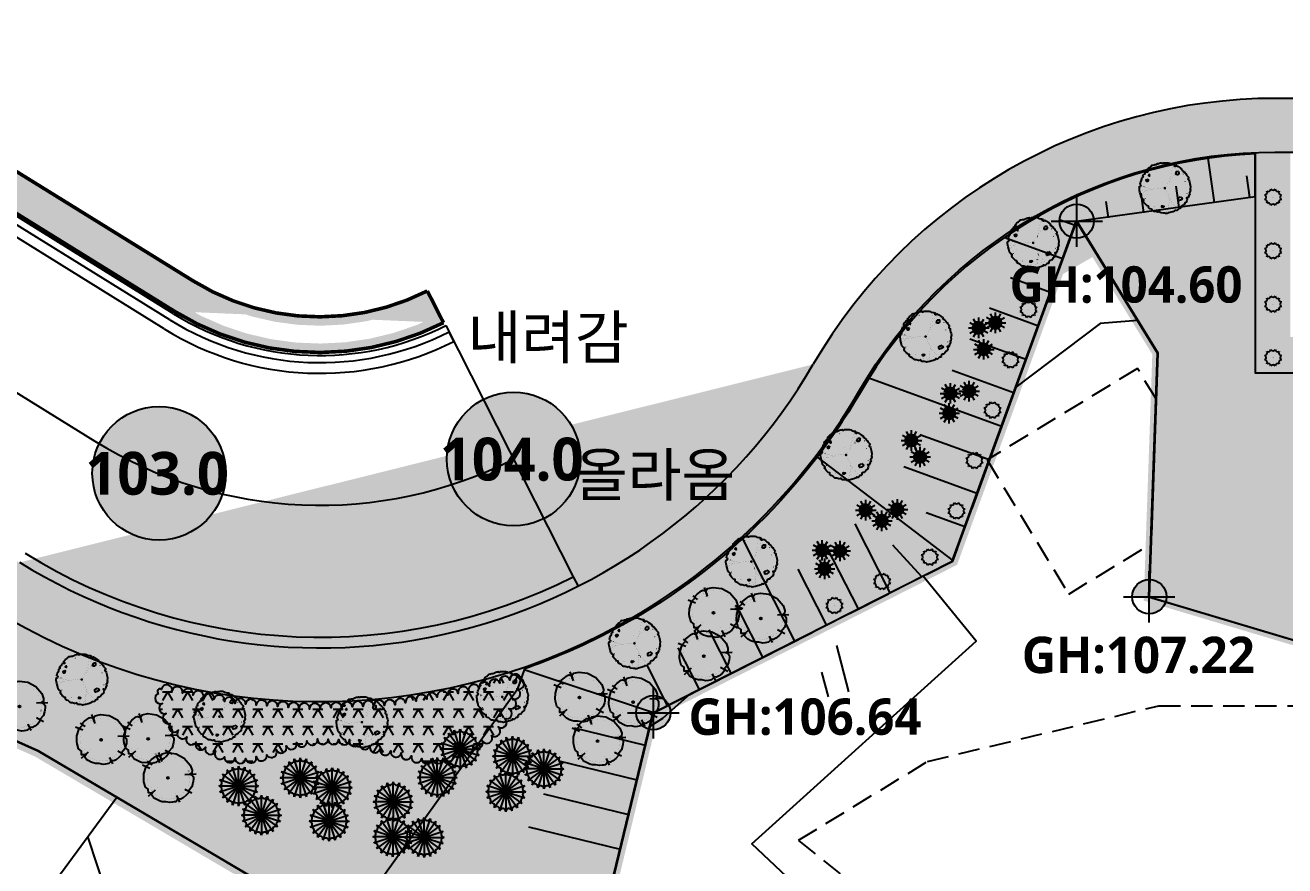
# Model space of a CAD drawing. Header units: millimetres. Extents: x 0 to 190005487, y 0 to 455456909.
# Drawn here: x 125204 to 160531, y 30465 to 54040 of the extents above; entities that cross this region are included whole.
import ezdxf
from ezdxf.enums import TextEntityAlignment as Align
from ezdxf.xclip import XClip

# ---------------------------------------------------------------- set-up
doc = ezdxf.new("R2010")
doc.units = ezdxf.units.MM
doc.header["$LTSCALE"] = 800
doc.header["$MEASUREMENT"] = 0
doc.header["$XCLIPFRAME"] = 0
for name, pattern in [('CENTER', [2, 1.25, -0.25, 0.25, -0.25]), ('CONT', [2, 1, 1]), ('DOT2', [0.125, 0, -0.125]), ('HIDDEN', [0.375, 0.25, -0.125]), ('PHANTOM2', [31.75, 15.875, -3.175, 3.175, -3.175, 3.175, -3.175]), ('XREF_BASE$0$PHANTOM', [63.5, 31.75, -6.35, 6.35, -6.35, 6.35, -6.35]), ('XREF_BASE$0$PHANTOMX2', [5, 2.5, -0.5, 0.5, -0.5, 0.5, -0.5])]:
    doc.linetypes.add(name, pattern=pattern)
doc.layers.get('0').update_dxf_attribs({"linetype": 'CONTINUOUS'})
doc.layers.get('Defpoints').update_dxf_attribs({"color": 153, "linetype": 'CONTINUOUS'})
for name, color, linetype in [('0-녹지', 71, 'CONTINUOUS'), ('1-HY', 8, 'CONTINUOUS'), ('1-SIM', 8, 'CONTINUOUS'), ('1-묘지', 4, 'CONTINUOUS'), ('1-비닐하우스', 7, 'HIDDEN'), ('_관목_Out', 7, 'CONTINUOUS'), ('_관목_Plant', 76, 'CONTINUOUS'), ('_교목_Plant', 90, 'CONTINUOUS'), ('A-ANNO-TEXT2', 3, 'CONTINUOUS'), ('A-조적해치', 8, 'CONTINUOUS'), ('CE-SLOP-FILL', 1, 'CONTINUOUS'), ('CE_GH', 240, 'CONTINUOUS'), ('LSMD_CONT_LDREG_41500', 1, 'CONTINUOUS'), ('rndur', 1, 'CONTINUOUS'), ('tc-2', 252, 'CONTINUOUS'), ('TEXT', 6, 'CONTINUOUS'), ('WID', 4, 'CONTINUOUS'), ('XREF_BASE$0$CE-SLOP-FILL', 1, 'CONTINUOUS'), ('XREF_BASE$0$CE_PROPERTY LINE', 2, 'XREF_BASE$0$PHANTOM'), ('XREF_BASE$0$LSMD_CONT_LDREG_41500', 1, 'CONTINUOUS'), ('XREF_BASE$0$성토옹벽', 6, 'CONTINUOUS'), ('도로레벨', 5, 'CONTINUOUS'), ('사업부지', 7, 'CONTINUOUS'), ('성토옹벽', 6, 'CONTINUOUS')]:
    doc.layers.add(name, color=color, linetype=linetype)
doc.layers.add('CE_GH_TEXT', color=2, linetype='CONTINUOUS', lineweight=20)
doc.styles.add('SH_대대리576', font='NanumGothicBold.ttf')

# ---------------------------------------------------------------- blocks, each defined once
blk = doc.blocks.new('A$C0C523BD5')
at = {"layer": '1-SIM', "color": 8}
for p, q in [((0.394, 0.892), (0.394, 0)), ((0, 0.48), (0, 0))]:
    blk.add_line(p, q, dxfattribs=at)
blk = doc.blocks.new('G$C940A8A8A')
at = {"layer": 'LSMD_CONT_LDREG_41500', "color": 1, "linetype": 'Continuous', "const_width": 300, "flags": 128}
blk.add_lwpolyline([(151, 81205), (648, 68692), (3516, 61385), (16989, 47222), (18797, 43957), (22785, 36755), (32990, 26043), (41091, 19552), (48115, 12489), (49785, 2647), (52706, 1476), (55923, 220), (55847, 12122), (58048, 16229), (67249, 18227), (73017, 26572), (74283, 22422), (72327, 15866), (79255, 11660)], dxfattribs=at)
blk = doc.blocks.new('현황측량 지적')
at = {"layer": '1-HY', "color": 8}
blk.add_lwpolyline([(27455, -113085), (26411, -113170), (24046, -114954)], dxfattribs=at)
at = {"layer": '1-HY'}
for points in [[(14867, -139998), (16677, -142433), (20940, -143298), (26927, -143527), (31201, -141496), (16636, -127759), (22932, -122082), (21439, -120251)], [(14907, -123561), (14133, -124248), (13777, -124469)]]:
    blk.add_lwpolyline(points, dxfattribs=at)
at = {"layer": '1-묘지', "color": 8, "linetype": 'HIDDEN', "ltscale": 3}
blk.add_lwpolyline([(38201, -133599), (38479, -136687), (33180, -139859), (17948, -127663), (21568, -125452), (28058, -123889), (34677, -123893), (37126, -129027)], close=True, dxfattribs=at)
at = {"layer": '1-비닐하우스', "color": 8, "ltscale": 3}
blk.add_lwpolyline([(27975, -115287), (27457, -114434), (23240, -116997), (25525, -120757), (27834, -119354)], dxfattribs=at)
at = {"layer": 'rndur', "linetype": 'PHANTOM2', "ltscale": 2, "const_width": 360, "flags": 128}
blk.add_lwpolyline([(206883, -157310), (202971, -156085), (192523, -138055), (192037, -134393), (187653, -139214), (180694, -143462), (173737, -143509), (161354, -148904), (157725, -144242), (154816, -136784), (158050, -127241), (126239, -144923), (122996, -147375), (114777, -142533), (78067, -156212), (59378, -150969), (50990, -145420), (42961, -141949), (35259, -140747), (23792, -141142), (15855, -140119), (12425, -139716), (9303, -139321), (5202, -130219), (-3377, -125158), (-12855, -120922), (-25433, -113134), (-31110, -107172), (-33684, -104469), (-50296, -94166), (-54916, -87820), (-58556, -75838), (-58594, -63575), (-54697, -51462), (-52838, -43399), (-53310, -35411), (-56465, -30247), (-58199, -23603), (-65933, 6044), (-65550, 7455), (-83110, 7388), (-99556, 7405), (-100789, 7832), (-83513, -58384), (-91570, -60086), (-90952, -159807)], dxfattribs=at)
at = {"layer": 'rndur', "linetype": 'PHANTOM2', "ltscale": 2, "flags": 128}
blk.add_lwpolyline([(206883, -157310), (202971, -156085), (192523, -138055), (192037, -134393), (187653, -139214), (180694, -143462), (173737, -143509), (161354, -148904), (157725, -144242), (154816, -136784), (158050, -127241), (126239, -144923), (122996, -147375), (114777, -142533), (78067, -156212), (59378, -150969), (50990, -145420), (42961, -141949), (35259, -140747), (23792, -141142), (15855, -140119), (12425, -139716), (9303, -139321), (5202, -130219), (-3377, -125158), (-12855, -120922), (-25433, -113134), (-31110, -107172), (-33684, -104469), (-50296, -94166), (-54916, -87820), (-58556, -75838), (-58594, -63575), (-54697, -51462), (-52838, -43399), (-53310, -35411), (-56465, -30247), (-58199, -23603), (-65933, 6044), (-65550, 7455), (-83110, 7388), (-99556, 7405), (-100789, 7832), (-83513, -58384), (-91570, -60086), (-90952, -159807)], dxfattribs=at)
at = {"rotation": 14.62512504690287}
blk.add_blockref('G$C940A8A8A', (-38193, -154447), dxfattribs=at)
at = {"layer": '1-SIM', "xscale": 1500, "yscale": 1500, "zscale": 1500, "rotation": 14.62512501046145}
blk.add_blockref('A$C0C523BD5', (18775, -123645), dxfattribs=at)
blk = doc.blocks.new('A$C22D04AE8')
at = {"layer": 'CE_GH'}
h = blk.add_hatch(color=256, dxfattribs=at)
h.paths.add_polyline_path([(0, 0), (0, 800, 0.414214), (-800, 0)])
h.paths.add_polyline_path([(800, 0), (0, 0), (0, -800, 0.414214)])
for points in [[(0, -1200), (0, 1200)], [(-1200, 0), (1200, 0)]]:
    blk.add_lwpolyline(points, dxfattribs=at)
blk.add_circle((0, 0), 800, dxfattribs=at)
blk = doc.blocks.new('대지현황레벨1')
at = {"layer": 'Defpoints', "color": 6}
blk.add_lwpolyline([(-58555, -75837), (-54915, -87819), (-50295, -94165), (-33682, -104467), (-31108, -107170), (-25431, -113132), (-12852, -120920), (-3374, -125155), (5205, -130216), (9306, -139317), (12428, -139713), (15858, -140116), (12779, -128619), (13872, -124089), (22271, -119833), (25745, -110302), (28017, -113997), (27780, -120835), (35546, -123155)], dxfattribs=at)
at = {"layer": 'CE_GH', "color": 7, "linetype": 'ByBlock', "xscale": 0.6, "yscale": 0.6, "zscale": 0.6}
for p in [(25745, -110302), (27780, -120835), (13872, -124089)]:
    blk.add_blockref('A$C22D04AE8', p, dxfattribs=at)
at = {"layer": 'CE_GH_TEXT', "color": 7, "linetype": 'ByBlock', "lineweight": 20, "style": 'SH_대대리576'}
blk.add_text('GH:104.60', height=1020, dxfattribs=at).set_placement((23861, -112078), align=Align.MIDDLE_LEFT)
at = {"layer": 'CE_GH_TEXT', "color": 7, "lineweight": 20, "style": 'SH_대대리576'}
for s, p in [('GH:107.22', (24205, -122466)), ('GH:106.64', (14857, -124198))]:
    blk.add_text(s, height=1020, dxfattribs=at).set_placement(p, align=Align.MIDDLE_LEFT)
blk = doc.blocks.new('A$C61401735')
at = {"layer": 'CE-SLOP-FILL', "color": 251, "linetype": 'ByBlock'}
for p, q in [((94532, 30337), (94352, 31577)), ((93542, 30194), (93455, 30797)), ((95521, 30480), (95435, 31080)), ((92552, 30050), (92473, 30599)), ((91563, 29907), (91497, 30364)), ((90622, 29690), (90175, 29853)), ((90295, 28745), (88628, 29353)), ((89937, 27811), (88813, 28221)), ((89594, 26872), (88220, 27373)), ((89268, 25927), (87674, 26507)), ((88925, 24987), (87171, 25626)), ((88583, 24048), (84834, 25414)), ((88240, 23108), (86273, 23825)), ((87213, 20289), (83390, 23200)), ((87898, 22168), (85817, 22927)), ((87555, 21229), (86443, 21634)), ((85438, 19394), (84453, 21327)), ((82762, 18038), (81300, 20908)), ((84546, 18942), (83665, 20672)), ((86321, 19841), (85513, 20727)), ((83654, 18490), (82860, 20049)), ((81870, 17586), (81205, 18892)), ((80978, 17133), (80356, 18355)), ((80086, 16681), (79493, 17845)), ((79195, 16228), (78618, 17360)), ((78795, 16027), (75168, 17232)), ((78573, 15107), (76587, 15591)), ((78338, 14135), (76158, 14667)), ((78104, 13162), (75728, 13742)), ((77869, 12190), (75299, 12818))]:
    blk.add_line(p, q, dxfattribs=at)
at = {"layer": 'CE-SLOP-FILL', "color": 251, "linetype": 'ByBlock', "flags": 128}
blk.add_lwpolyline([(6367, 64279), (10008, 52297), (14628, 45951), (31240, 35648), (33814, 32946), (39491, 26984), (52070, 19196), (61548, 14961), (70128, 9900), (74229, 799), (77351, 403), (80781, 0), (77702, 11497), (78795, 16027), (87193, 20283), (90667, 29814), (92940, 26118), (92703, 19281), (100468, 16961)], dxfattribs=at)
at = {"layer": 'CE-SLOP-FILL', "color": 251}
blk.add_lwpolyline([(95670, 31748), (95670, 25559), (112970, 25559), (121372, 31096), (137392, 44057)], dxfattribs=at)
at = {"layer": 'CE-SLOP-FILL', "color": 251, "linetype": 'ByBlock'}
blk.add_lwpolyline([(95670, 31700, 0.255356), (84593, 25001, -0.144646), (77381, 18193, -0.034246), (75177, 17259), (74975, 16673), (70128, 9900), (74229, 799), (77351, 403), (80781, 0), (77702, 11497), (78795, 16027), (87193, 20283), (90667, 29814), (95670, 30504), (95670, 31700)], format="xyb", dxfattribs=at)
blk = doc.blocks.new('A$C53055D6E')
at = {"layer": 'XREF_BASE$0$CE_PROPERTY LINE', "color": 8, "linetype": 'XREF_BASE$0$PHANTOMX2', "ltscale": 3, "flags": 128}
blk.add_lwpolyline([(24653, 158067), (15380, 151109), (8259, 149251), (3838, 149290), (748, 147602), (-6916, 147572), (-7299, 146160), (-1843, 125252), (436, 116516), (2171, 109870), (5326, 104706), (5798, 96717), (3940, 88655), (43, 76541), (81, 64279), (3722, 52297), (8342, 45951), (24954, 35648), (27528, 32946), (33205, 26984), (45785, 19196), (55262, 14961), (63842, 9900), (67943, 799), (71065, 403), (74495, 0), (71416, 11497), (72509, 16027), (80907, 20283), (84381, 29814), (86654, 26118), (86417, 19281), (94182, 16961), (94474, 13223), (94701, 13128), (143072, 50641), (145797, 73715), (141926, 86006), (137274, 142330), (130340, 137929), (128629, 139085), (122336, 140647), (114378, 141402), (105827, 145930), (90331, 146144), (69871, 143916), (58636, 140116), (56478, 144307), (45633, 153630)], close=True, dxfattribs=at)
at = {"layer": '성토옹벽', "color": 4, "linetype": 'Continuous', "ltscale": 10, "const_width": 100, "flags": 128}
for points in [[(34727, 50135), (34732, 42367), (59083, 27290, 0.26181), (66623, 26971)], [(35727, 50136), (35731, 42925), (59609, 28140, 0.26181), (66170, 27863)]]:
    blk.add_lwpolyline(points, format="xyb", dxfattribs=at)
at = {"layer": '성토옹벽', "color": 4, "linetype": 'CENTER', "ltscale": 100, "const_width": 500, "flags": 128}
blk.add_lwpolyline([(35227, 50136), (35231, 42646), (59346, 27715, 0.26181), (66396, 27417)], format="xyb", dxfattribs=at)
blk = doc.blocks.new('XREF_BASE$0$42423123')
at = {"color": 8, "flags": 128}
blk.add_lwpolyline([(296720.991, 354828.24), (296719.555, 354821.015), (296715.721, 354813.683), (296708.892, 354802.946), (296705.833, 354791.071), (296706.33, 354778.558), (296709.198, 354771.251), (296722.671, 354757.088), (296724.479, 354753.823), (296728.467, 354746.621), (296738.672, 354735.909), (296746.773, 354729.418), (296753.797, 354722.355)], dxfattribs=at)
at = {"layer": 'XREF_BASE$0$CE-SLOP-FILL', "color": 8}
for p, q in [((296742.155, 354722.392), (296748.583, 354727.599)), ((296747.808, 354721.992), (296747.52, 354726.738))]:
    blk.add_line(p, q, dxfattribs=at)
at = {"layer": 'XREF_BASE$0$LSMD_CONT_LDREG_41500', "color": 8, "linetype": 'Continuous', "flags": 128}
blk.add_lwpolyline([(296753.797, 354722.355), (296753.797, 354722.355), (296746.773, 354729.418), (296738.672, 354735.909), (296728.467, 354746.621), (296724.479, 354753.823), (296722.671, 354757.088), (296709.198, 354771.251), (296706.33, 354778.558), (296705.833, 354791.071), (296708.892, 354802.946), (296715.721, 354813.683), (296719.555, 354821.015), (296720.991, 354828.24)], dxfattribs=at)
blk = doc.blocks.new('XREF_BASE$0$A$C5E376D50')
at = {"layer": 'Defpoints', "linetype": 'Continuous', "flags": 128}
blk.add_lwpolyline([(217355, 237061), (220996, 225079), (225616, 218733), (242228, 208431), (244802, 205728), (250479, 199767), (263058, 191978), (272536, 187743), (281116, 182682), (285217, 173581), (288339, 173185), (291769, 172782), (288690, 184280), (289783, 188809), (298181, 193066), (301655, 202597), (303928, 198901), (303691, 192063), (311456, 189743)], dxfattribs=at)
at = {"color": 8, "xscale": 1000, "yscale": 1000, "zscale": 1000, "rotation": 14.62585327519887}
blk.add_blockref('XREF_BASE$0$42423123', (-197286947, -417977119), dxfattribs=at)
blk = doc.blocks.new('XREF_BASE$0$A$C3CBC0631')
h = blk.add_hatch(color=253)
h.dxf.hatch_style = 1
edge = h.paths.add_edge_path()
edge.add_line((34727, 50135), (35727, 50136))
edge.add_line((35727, 50136), (35731, 42925))
edge.add_line((35731, 42925), (59609, 28140))
edge.add_arc((63136, 33837), 6700, 238.2362, 296.9215)
edge.add_line((66170, 27863), (66623, 26971))
edge.add_arc((63136, 33837), 7700, 238.2362, 296.9215, ccw=False)
edge.add_line((59083, 27290), (34732, 42367))
edge.add_line((34732, 42367), (34727, 50135))
at = {"layer": 'XREF_BASE$0$CE_PROPERTY LINE', "color": 8, "linetype": 'XREF_BASE$0$PHANTOMX2', "ltscale": 3, "flags": 128}
blk.add_lwpolyline([(24653, 158067), (15380, 151109), (8259, 149251), (3838, 149290), (748, 147602), (-6916, 147572), (-7299, 146160), (-1843, 125252), (436, 116516), (2171, 109870), (5326, 104706), (5798, 96717), (3940, 88655), (43, 76542), (81, 64279), (3722, 52297), (8342, 45951), (24954, 35648), (27528, 32946), (33205, 26984), (45785, 19196), (55262, 14961), (63842, 9900), (67943, 799), (71065, 403), (74495, 0), (71416, 11497), (72509, 16027), (80907, 20283), (84381, 29814), (86654, 26118), (86417, 19281), (94182, 16961), (94474, 13223), (94701, 13128), (143072, 50641), (145797, 73715), (141926, 86006), (137274, 142330), (130340, 137929), (128629, 139085), (122336, 140647), (114378, 141402), (105828, 145930), (90331, 146144), (69871, 143916), (58636, 140116), (56478, 144307), (45633, 153630)], close=True, dxfattribs=at)
at = {"layer": 'XREF_BASE$0$성토옹벽', "color": 8, "linetype": 'Continuous', "ltscale": 10, "const_width": 100, "flags": 128}
for points in [[(34727, 50135), (34732, 42367), (59083, 27290, 0.26181), (66623, 26971)], [(35727, 50136), (35731, 42925), (59609, 28140, 0.26181), (66170, 27863)]]:
    blk.add_lwpolyline(points, format="xyb", dxfattribs=at)
blk.add_lwpolyline([(66170, 27863), (66623, 26971)], dxfattribs=at)
blk = doc.blocks.new('TE000015_0')
for q in [(-0.411, 0.566), (-0.216, 0.666), (0, 0.7), (0.216, 0.666), (0.411, 0.566), (-0.7, 0), (-0.666, 0.216), (-0.666, -0.216), (-0.566, 0.411), (-0.566, -0.411), (-0.411, -0.566), (-0.216, -0.666), (0.566, 0.411), (0.666, 0.216), (0.411, -0.566), (0.666, -0.216), (0.566, -0.411), (0.7, 0), (0.216, -0.666), (0, -0.7)]:
    blk.add_line((0, 0), q)
at = {"color": 0}
for centre, start, end in [((-0.501, 0.501), 234, 36), ((-0.322, 0.631), 216, 18), ((-0.111, 0.7), 198, 0), ((0.111, 0.7), 180, 342), ((0.322, 0.631), 162, 324), ((0.501, 0.501), 144, 306), ((-0.7, 0.111), 270, 72), ((-0.7, -0.111), 288, 90), ((-0.631, 0.322), 252, 54), ((0.631, 0.322), 126, 288), ((0.7, 0.111), 108, 270), ((0.7, -0.111), 90, 252), ((-0.631, -0.322), 306, 108), ((-0.501, -0.501), 324, 126), ((0.501, -0.501), 54, 216), ((0.631, -0.322), 72, 234), ((-0.322, -0.631), 342, 144), ((-0.111, -0.7), 0, 162), ((0.111, -0.7), 18, 180), ((0.322, -0.631), 36, 198)]:
    blk.add_arc(centre, 0.111, start, end, dxfattribs=at)
blk = doc.blocks.new('TE000017_0')
for p, q in [((0.386, -0.104), (-0.386, 0.104)), ((-0.386, -0.104), (0.386, 0.104)), ((0.283, -0.283), (-0.283, 0.283)), ((-0.283, -0.283), (0.283, 0.283)), ((-0.104, -0.386), (0.104, 0.386)), ((0.104, -0.386), (-0.104, 0.386))]:
    blk.add_line(p, q)
at = {"layer": 'tc-2'}
for p, q in [((-0.6, 0), (0.6, 0)), ((-0.52, -0.3), (0.52, 0.3)), ((0.52, -0.3), (-0.52, 0.3)), ((0.3, -0.52), (-0.3, 0.52)), ((-0.3, -0.52), (0.3, 0.52)), ((0, -0.6), (0, 0.6))]:
    blk.add_line(p, q, dxfattribs=at)
blk = doc.blocks.new('TL000051_0')
at = {"color": 0}
for points in [[(-0.31, 0.566), (-0.297, 0.574), (-0.263, 0.582), (-0.251, 0.587), (-0.226, 0.587), (-0.213, 0.591), (-0.175, 0.612), (-0.162, 0.616), (-0.133, 0.625), (-0.111, 0.629), (-0.082, 0.633), (-0.08, 0.633)], [(-0.05, 0.633), (-0.055, 0.617), (-0.063, 0.614), (-0.072, 0.614), (-0.078, 0.614), (-0.08, 0.622), (-0.08, 0.628), (-0.08, 0.636)], [(-0.05, 0.633), (-0.031, 0.633), (0.015, 0.633), (0.023, 0.637), (0.086, 0.637)], [(0.086, 0.637), (0.116, 0.625), (0.141, 0.612), (0.196, 0.599), (0.209, 0.599), (0.238, 0.595), (0.245, 0.593)], [(-0.554, 0.304), (-0.554, 0.305), (-0.541, 0.321), (-0.533, 0.334), (-0.512, 0.351), (-0.495, 0.372), (-0.483, 0.393), (-0.473, 0.406)], [(-0.459, 0.43), (-0.43, 0.426), (-0.423, 0.416), (-0.434, 0.399), (-0.449, 0.399), (-0.465, 0.406), (-0.473, 0.406)], [(-0.458, 0.43), (-0.453, 0.439), (-0.445, 0.452), (-0.424, 0.481), (-0.407, 0.498), (-0.381, 0.515), (-0.369, 0.524), (-0.36, 0.529)], [(-0.31, 0.566), (-0.314, 0.567), (-0.333, 0.564), (-0.341, 0.559), (-0.347, 0.548), (-0.361, 0.527)], [(0.3, 0.56), (0.293, 0.557), (0.26, 0.54), (0.23, 0.561), (0.247, 0.582), (0.245, 0.593)], [(0.3, 0.56), (0.318, 0.549), (0.331, 0.541), (0.356, 0.524), (0.39, 0.498), (0.411, 0.49), (0.419, 0.477), (0.445, 0.439), (0.453, 0.426), (0.491, 0.401), (0.508, 0.387)], [(0.508, 0.387), (0.504, 0.38), (0.516, 0.372), (0.525, 0.359), (0.525, 0.355), (0.533, 0.355), (0.535, 0.355)], [(0.535, 0.355), (0.537, 0.351), (0.546, 0.325), (0.571, 0.3), (0.592, 0.275), (0.592, 0.258), (0.596, 0.245)], [(-0.586, -0.243), (-0.592, -0.235), (-0.601, -0.197), (-0.609, -0.155), (-0.626, -0.1), (-0.63, -0.058), (-0.638, -0.024), (-0.638, 0.005), (-0.634, 0.026), (-0.634, 0.046)], [(-0.625, 0.095), (-0.601, 0.074), (-0.61, 0.039), (-0.634, 0.046)], [(-0.625, 0.095), (-0.621, 0.098), (-0.613, 0.14), (-0.604, 0.161), (-0.588, 0.195), (-0.575, 0.22), (-0.572, 0.255)], [(-0.555, 0.305), (-0.546, 0.293), (-0.548, 0.278), (-0.557, 0.266), (-0.572, 0.255)], [(0.596, 0.245), (0.582, 0.233), (0.58, 0.231), (0.582, 0.217), (0.586, 0.213), (0.59, 0.213), (0.601, 0.211), (0.602, 0.211), (0.606, 0.21)], [(0.606, 0.21), (0.613, 0.186), (0.617, 0.153), (0.626, 0.119), (0.638, 0.077), (0.647, 0.039), (0.634, -0.029), (0.643, -0.053), (0.63, -0.1), (0.63, -0.107)], [(-0.537, -0.318), (-0.526, -0.306), (-0.528, -0.29), (-0.539, -0.284), (-0.548, -0.282), (-0.556, -0.276), (-0.564, -0.268), (-0.57, -0.254), (-0.584, -0.243), (-0.586, -0.243)], [(0.564, -0.27), (0.563, -0.273), (0.554, -0.31), (0.546, -0.332), (0.541, -0.353), (0.512, -0.37), (0.483, -0.408), (0.466, -0.428), (0.459, -0.442)], [(0.577, -0.254), (0.563, -0.248), (0.561, -0.248), (0.552, -0.246), (0.546, -0.246), (0.54, -0.246), (0.542, -0.256), (0.55, -0.261), (0.557, -0.265), (0.565, -0.271)], [(0.626, -0.142), (0.621, -0.168), (0.604, -0.192), (0.601, -0.201), (0.58, -0.247), (0.576, -0.253)], [(0.63, -0.107), (0.616, -0.113), (0.614, -0.119), (0.62, -0.13), (0.622, -0.134), (0.626, -0.142)], [(-0.438, -0.452), (-0.445, -0.441), (-0.457, -0.428), (-0.486, -0.399), (-0.516, -0.365), (-0.533, -0.336), (-0.537, -0.319), (-0.537, -0.318)], [(-0.407, -0.489), (-0.409, -0.469), (-0.404, -0.458), (-0.407, -0.451), (-0.415, -0.447), (-0.421, -0.447), (-0.44, -0.453)], [(-0.161, -0.606), (-0.179, -0.601), (-0.234, -0.584), (-0.272, -0.584), (-0.289, -0.572), (-0.314, -0.551), (-0.335, -0.529), (-0.369, -0.517), (-0.407, -0.489)], [(0.254, -0.577), (0.243, -0.58), (0.213, -0.593), (0.196, -0.597), (0.158, -0.606), (0.103, -0.622), (0.057, -0.635), (0.019, -0.639), (0.007, -0.631), (-0.031, -0.627), (-0.095, -0.622), (-0.108, -0.619)], [(0.283, -0.569), (0.272, -0.56), (0.264, -0.56), (0.252, -0.562), (0.254, -0.57), (0.254, -0.577)], [(0.398, -0.5), (0.373, -0.513), (0.361, -0.513), (0.348, -0.517), (0.331, -0.534), (0.318, -0.551), (0.297, -0.563), (0.283, -0.569)], [(0.46, -0.443), (0.446, -0.437), (0.432, -0.439), (0.409, -0.451), (0.399, -0.458), (0.393, -0.468), (0.391, -0.478), (0.395, -0.496), (0.399, -0.501)]]:
    blk.add_lwpolyline(points, dxfattribs=at)
for points, const_width in [([(-0.477, 0.315, -1), (-0.479, 0.315, -1)], 0.00251), ([(-0.344, 0.439, -1), (-0.346, 0.439, -1)], 0.00251), ([(-0.264, 0.439, -1), (-0.267, 0.439, -1)], 0.00251), ([(-0.153, 0.532, -1), (-0.166, 0.532, -1)], 0.0125), ([(0.222, 0.443, -1), (0.219, 0.443, -1)], 0.00251), ([(0.275, 0.492, -1), (0.273, 0.492, -1)], 0.00251), ([(0.39, 0.421, -1), (0.387, 0.421, -1)], 0.00251), ([(0.466, 0.351, -1), (0.454, 0.351, -1)], 0.0125), ([(-0.516, 0.041, -1), (-0.528, 0.041, -1)], 0.0125), ([(-0.03, 0.196, -1), (-0.032, 0.196, -1)], 0.00251), ([(0.515, 0.165, -1), (0.502, 0.165, -1)], 0.0125), ([(0.509, 0.046, -1), (0.507, 0.046, -1)], 0.00251), ([(-0.489, -0.264, -1), (-0.502, -0.264, -1)], 0.0125), ([(-0.424, -0.158, -1), (-0.426, -0.158, -1)], 0.00251), ([(0.107, -0.056, -1), (0.105, -0.056, -1)], 0.00251), ([(0.563, -0.136, -1), (0.55, -0.136, -1)], 0.0125), ([(-0.258, -0.454, -1), (-0.265, -0.454, -1)], 0.00752), ([(-0.127, -0.542, -1), (-0.13, -0.542, -1)], 0.00251), ([(-0.045, -0.542, -1), (-0.052, -0.542, -1)], 0.00752), ([(0.023, -0.516, -1), (0.021, -0.516, -1)], 0.00251), ([(0.209, -0.498, -1), (0.206, -0.498, -1)], 0.00251)]:
    blk.add_lwpolyline(points, format="xyb", close=True, dxfattribs=dict(at, const_width=const_width))
for points in [[(-0.372, 0.311), (-0.385, 0.342), (-0.398, 0.333), (-0.411, 0.319), (-0.398, 0.315), (-0.381, 0.306), (-0.376, 0.306)], [(0.292, 0.421), (0.345, 0.417), (0.349, 0.377), (0.34, 0.351), (0.318, 0.333), (0.287, 0.337), (0.278, 0.346), (0.274, 0.368), (0.283, 0.377)], [(-0.42, 0.218), (-0.473, 0.196), (-0.464, 0.178), (-0.447, 0.17), (-0.429, 0.17), (-0.411, 0.196), (-0.407, 0.205)], [(0.384, -0.215), (0.437, -0.25), (0.428, -0.277), (0.389, -0.303), (0.345, -0.316), (0.332, -0.286), (0.332, -0.25), (0.349, -0.242), (0.362, -0.237)], [(-0.053, -0.449), (-0.084, -0.454), (-0.08, -0.471), (-0.036, -0.476), (-0.018, -0.458), (-0.018, -0.458)]]:
    blk.add_lwpolyline(points, close=True, dxfattribs=at)
at = {"const_width": 0.0326}
blk.add_lwpolyline([(0.016, 0, -1), (-0.016, 0, -1)], format="xyb", close=True, dxfattribs=at)
at = {"color": 0}
blk.add_lwpolyline([(-0.108, -0.619, 0.875539), (-0.161, -0.606, 1.618197)], format="xyb", dxfattribs=at)
at = {"layer": 'tc-2', "linetype": 'DOT2'}
for points in [[(0, 0), (0.037, 0.05), (0.075, 0.126), (0.105, 0.164), (0.135, 0.224), (0.182, 0.276), (0.224, 0.314), (0.284, 0.365), (0.344, 0.421), (0.391, 0.498)], [(0.113, 0.177), (0.122, 0.237), (0.135, 0.301), (0.164, 0.365), (0.164, 0.447), (0.182, 0.519), (0.186, 0.571), (0.191, 0.6)], [(-0.002, 0.007), (-0.062, 0.007), (-0.117, 0.002), (-0.147, 0.002), (-0.194, 0.002), (-0.263, -0.019), (-0.348, -0.037), (-0.43, -0.053), (-0.481, -0.057), (-0.557, -0.057), (-0.617, -0.057), (-0.631, -0.062)], [(-0.301, -0.027), (-0.327, -0.023), (-0.374, -0.01), (-0.413, 0.002), (-0.447, 0.011), (-0.477, 0.015), (-0.507, 0.023), (-0.549, 0.037), (-0.605, 0.059)], [(-0.01, 0.002), (0.007, -0.015), (0.02, -0.045), (0.037, -0.079), (0.053, -0.126), (0.083, -0.164), (0.1, -0.207), (0.117, -0.254), (0.13, -0.288), (0.156, -0.327), (0.169, -0.348), (0.229, -0.4), (0.241, -0.425), (0.276, -0.455), (0.331, -0.494), (0.36, -0.513)], [(-0.465, -0.056), (-0.498, -0.074), (-0.537, -0.104), (-0.579, -0.13), (-0.605, -0.143), (-0.612, -0.145)], [(0.113, -0.254), (0.113, -0.301), (0.109, -0.365), (0.1, -0.412), (0.097, -0.438), (0.1, -0.481), (0.097, -0.524), (0.1, -0.579), (0.105, -0.596), (0.101, -0.623)], [(0.097, -0.519), (0.07, -0.553), (0.053, -0.579), (0.037, -0.596), (0.015, -0.621), (0.007, -0.63)]]:
    blk.add_lwpolyline(points, dxfattribs=at)
blk = doc.blocks.new('TE000013_0')
at = {"const_width": 0.0239}
blk.add_lwpolyline([(-0.01, 0, 1), (0.01, 0, 1)], format="xyb", close=True, dxfattribs=at)
at = {"color": 0}
for centre, start, end in [((-0.73, 0.42), 270.5612, 29.4388), ((-0.84, 0), 300.5612, 59.4388), ((-0.42, 0.73), 240.5612, 359.4388), ((0, 0.84), 210.5612, 329.4388), ((0.42, 0.73), 180.5612, 299.4388), ((0.73, 0.42), 150.5612, 269.4388), ((0.84, 0), 120.5612, 239.4388), ((-0.73, -0.42), 330.5612, 89.4388), ((-0.42, -0.73), 0.5612, 119.4388), ((0, -0.84), 30.5612, 149.4388), ((0.42, -0.73), 60.5612, 179.4388), ((0.73, -0.42), 90.5612, 209.4388)]:
    blk.add_arc(centre, 0.225, start, end, dxfattribs=at)
blk = doc.blocks.new('TL000073_0')
blk.add_hatch(color=256).paths.add_polyline_path([(0.024, 0, 1), (-0.024, 0, 1)])
at = {"color": 0}
blk.add_lwpolyline([(-0.187, 0.55), (-0.149, 0.605), (-0.009, 0.635), (0.205, 0.607), (0.409, 0.497), (0.558, 0.324), (0.604, 0.199), (0.598, 0.124), (0.551, 0.095), (0.6, 0.078), (0.639, 0.026), (0.641, -0.022), (0.634, -0.09), (0.625, -0.132), (0.597, -0.223), (0.511, -0.326), (0.519, -0.364), (0.457, -0.434), (0.382, -0.497), (0.321, -0.528), (0.257, -0.519), (0.24, -0.502), (0.246, -0.541), (0.195, -0.594), (0.156, -0.6), (0.115, -0.608), (0.05, -0.615), (-0.05, -0.593), (-0.141, -0.595), (-0.196, -0.578), (-0.247, -0.557), (-0.325, -0.515), (-0.36, -0.489), (-0.411, -0.424), (-0.375, -0.356), (-0.411, -0.378), (-0.488, -0.373), (-0.493, -0.28), (-0.563, -0.228), (-0.6, -0.096), (-0.607, -0.038), (-0.602, 0.103), (-0.545, 0.287), (-0.456, 0.375), (-0.455, 0.422), (-0.41, 0.467), (-0.299, 0.55), (-0.268, 0.563), (-0.206, 0.548), (-0.173, 0.485)], close=True, dxfattribs=at)
blk.add_circle((0, 0), 0.0236)
at = {"layer": 'tc-2', "linetype": 'CONT', "flags": 128}
for points in [[(-0.149, 0.413), (-0.228, 0.637)], [(-0.638, 0.327), (-0.452, 0.247)], [(-0.399, 0.33), (-0.512, 0.421)], [(0.422, 0.089), (0.707, 0.101)], [(-0.318, -0.305), (-0.495, -0.466)], [(0.422, -0.278), (0.6, -0.373)], [(0.211, -0.44), (0.287, -0.602)]]:
    blk.add_lwpolyline(points, dxfattribs=at)
at = {"layer": 'tc-2', "linetype": 'DOT2'}
blk.add_lwpolyline([(-0.141, 0.49), (-0.119, 0.522), (-0.007, 0.546), (0.177, 0.521), (0.352, 0.427), (0.479, 0.278), (0.517, 0.175), (0.514, 0.127), (0.436, 0.079), (0.524, 0.048), (0.55, 0.014), (0.551, -0.019), (0.545, -0.077), (0.538, -0.113), (0.514, -0.188), (0.432, -0.286), (0.439, -0.32), (0.394, -0.372), (0.33, -0.426), (0.285, -0.449), (0.243, -0.442), (0.179, -0.377), (0.194, -0.478), (0.163, -0.51), (0.136, -0.514), (0.1, -0.521), (0.046, -0.527), (-0.042, -0.508), (-0.124, -0.51), (-0.167, -0.496), (-0.211, -0.478), (-0.278, -0.442), (-0.306, -0.422), (-0.339, -0.379), (-0.269, -0.25), (-0.376, -0.314), (-0.415, -0.311), (-0.418, -0.238), (-0.484, -0.19), (-0.515, -0.082), (-0.521, -0.033), (-0.516, 0.088), (-0.468, 0.245), (-0.384, 0.327), (-0.384, 0.369), (-0.352, 0.401), (-0.257, 0.472), (-0.239, 0.479), (-0.203, 0.471), (-0.173, 0.412), (-0.12, 0.392)], close=True, dxfattribs=at)
at = {"layer": 'tc-2', "linetype": 'DOT2', "flags": 128}
for points in [[(-0.399, 0.33), (-0.008, 0.022), (-0.452, 0.247)], [(0.422, -0.278), (0, 0), (-0.149, 0.413)], [(-0.318, -0.305), (0, 0), (0.422, 0.089)]]:
    blk.add_lwpolyline(points, dxfattribs=at)
blk.add_lwpolyline([(0.211, -0.44), (0, 0)], close=True, dxfattribs=at)
blk = doc.blocks.new('G$CBD6E5784')
at = {"layer": '0-녹지'}
h = blk.add_hatch(color=256, dxfattribs=at)
h.dxf.hatch_style = 1
edge = h.paths.add_edge_path()
edge.add_line((7794, 201355), (7902, 200937))
edge.add_line((7902, 200937), (11057, 195774))
edge.add_line((11057, 195774), (11530, 187784))
edge.add_line((11530, 187784), (9671, 179723))
edge.add_line((9671, 179723), (5774, 167609))
edge.add_line((5774, 167609), (5813, 155347))
edge.add_line((5813, 155347), (9453, 143365))
edge.add_line((9453, 143365), (14073, 137018))
edge.add_line((14073, 137018), (30686, 126716))
edge.add_line((30686, 126716), (33260, 124014))
edge.add_line((33260, 124014), (38937, 118052))
edge.add_line((38937, 118052), (51516, 110264))
edge.add_line((51516, 110264), (60993, 106028))
edge.add_line((60993, 106028), (69573, 100968))
edge.add_line((69573, 100968), (73674, 91866))
edge.add_line((73674, 91866), (80226, 91068))
edge.add_line((80226, 91068), (77147, 102565))
edge.add_line((77147, 102565), (78239, 107093))
edge.add_line((78239, 107093), (86638, 111351))
edge.add_line((86638, 111351), (90112, 120882))
edge.add_line((90112, 120882), (92385, 117186))
edge.add_line((92385, 117186), (92148, 110349))
edge.add_line((92148, 110349), (99913, 108028))
edge.add_line((99913, 108028), (100206, 104291))
edge.add_line((100206, 104291), (100433, 104196))
edge.add_line((100433, 104196), (148803, 141709))
edge.add_line((148803, 141709), (151529, 164783))
edge.add_line((151529, 164783), (147657, 177073))
edge.add_line((147657, 177073), (143006, 233398))
edge.add_line((143006, 233398), (136071, 228996))
edge.add_line((136071, 228996), (134360, 230153))
edge.add_line((134360, 230153), (128068, 231715))
edge.add_line((128068, 231715), (120109, 232470))
edge.add_line((120109, 232470), (111559, 236997))
edge.add_line((111559, 236997), (96063, 237212))
edge.add_line((96063, 237212), (75602, 234983))
edge.add_line((75602, 234983), (64368, 231184))
edge.add_line((64368, 231184), (62206, 235371))
edge.add_line((62206, 235371), (61557, 235935))
edge.add_line((61557, 235935), (61356, 235701))
edge.add_line((61356, 235701), (60704, 234943))
edge.add_line((60704, 234943), (50766, 243492))
edge.add_line((50766, 243492), (30689, 247737))
edge.add_line((30689, 247737), (21282, 240661))
edge.add_line((21282, 240661), (14344, 238855))
edge.add_line((14344, 238855), (6649, 237166))
edge.add_line((6649, 237166), (383, 235672))
edge.add_line((383, 235672), (5488, 216157))
edge.add_line((5488, 216157), (4209, 215824))
edge.add_arc((5432, 220089), 4437, 254.0004, 277.3556)
edge.add_arc((5864, 216679), 1000, 277.8144, 14.3903)
edge.add_line((6833, 216928), (2247, 234509))
edge.add_line((2247, 234509), (18317, 238709))
edge.add_line((18317, 238709), (19275, 235027))
edge.add_line((19275, 235027), (21895, 235027))
edge.add_arc((21895, 236527), 1500, 270, 0)
edge.add_line((23395, 236527), (23395, 240227))
edge.add_line((23395, 240227), (52195, 240227))
edge.add_line((52195, 240227), (52195, 236527))
edge.add_arc((53695, 236527), 1500, 180, 270)
edge.add_line((53695, 235027), (54095, 235027))
edge.add_line((54095, 235027), (54095, 229027))
edge.add_line((54095, 229027), (39995, 229027))
edge.add_arc((39995, 227527), 1500, 90, 180)
edge.add_line((38495, 227527), (38495, 227027))
edge.add_line((38495, 227027), (59470, 227027))
edge.add_line((59470, 227027), (59470, 226827))
edge.add_line((59470, 226827), (38495, 226827))
edge.add_line((38495, 226827), (38495, 226627))
edge.add_line((38495, 226627), (121303, 226628))
edge.add_line((121303, 226628), (114220, 232406))
edge.add_line((114220, 232406), (114852, 233181))
edge.add_line((114852, 233181), (121660, 227628))
edge.add_line((121660, 227628), (140456, 227628))
edge.add_line((140456, 227628), (140492, 199427))
edge.add_line((140492, 199427), (140695, 199427))
edge.add_line((140695, 199427), (140692, 164123))
edge.add_line((140692, 164123), (147022, 164123))
edge.add_line((147022, 164123), (147022, 154032))
edge.add_line((147022, 154032), (140692, 154032))
edge.add_line((140692, 154032), (140692, 141223))
edge.add_line((140692, 141223), (136295, 141223))
edge.add_line((136295, 141223), (136295, 137377))
edge.add_line((136295, 137377), (135545, 136769))
edge.add_line((135545, 136769), (136187, 135930))
edge.add_line((136187, 135930), (120231, 122973))
edge.add_line((120231, 122973), (112105, 117640))
edge.add_line((112105, 117640), (96105, 117631))
edge.add_line((96105, 117631), (96105, 122820))
edge.add_line((96105, 122820), (95679, 122819))
edge.add_arc((95679, 109319), 13500, 90, 149.8113)
edge.add_arc((68883, 124908), 17500, 296.8893, 329.8113, ccw=False)
edge.add_arc((68883, 124908), 17500, 238.204, 296.8893, ccw=False)
edge.add_line((59663, 110034), (27535, 129951))
edge.add_arc((43079, 155024), 29500, 180, 238.204, ccw=False)
edge.add_line((13579, 155024), (13579, 193300))
edge.add_arc((5079, 193300), 8500, 360, 71.3731)
at = {"layer": '_관목_Plant'}
h = blk.add_hatch(dxfattribs=at)
h.set_pattern_fill('CHASAN', color=256, scale=1500, style=0)
h.set_pattern_definition([(240, (-2424553.34, 1190841.08), (281.25, -487.13929), [281.25, -281.25]), (300, (-2424553.34, 1190841.08), (562.5, -3e-07), [281.25, -281.25]), (0, (-2424693.96, 1190841.08), (281.25, 487.13929), [281.25, -281.25])])
edge = h.paths.add_edge_path()
edge.add_arc((64422, 107498), 150, 111.1286, 291.1286)
edge.add_arc((64530, 107218), 150, 111.1286, 291.1286)
edge.add_arc((64638, 106939), 150, 111.1286, 291.1286)
edge.add_arc((64809, 106705), 150, 141.1148, 321.1148)
edge.add_arc((65043, 106516), 150, 141.1148, 321.1148)
edge.add_arc((65290, 106349), 150, 150.9496, 330.9496)
edge.add_arc((65553, 106204), 150, 150.9496, 330.9496)
edge.add_arc((65825, 106079), 150, 159.7448, 339.7448)
edge.add_arc((66090, 105943), 150, 145.9757, 325.9757)
edge.add_arc((66363, 105847), 150, 175.4164, 355.4164)
edge.add_arc((66663, 105823), 150, 175.4164, 355.4164)
edge.add_arc((66960, 105838), 150, 190.5277, 10.5277)
edge.add_arc((67254, 105893), 150, 190.5277, 10.5277)
edge.add_arc((67534, 105992), 150, 208.2813, 28.2813)
edge.add_arc((67806, 106117), 150, 201.1443, 21.1443)
edge.add_arc((68089, 106216), 150, 197.6068, 17.6068)
edge.add_arc((68380, 106287), 150, 189.5546, 9.5546)
edge.add_arc((68676, 106336), 150, 189.5546, 9.5546)
edge.add_arc((68974, 106360), 150, 179.4695, 359.4695)
edge.add_arc((69273, 106354), 150, 178.4182, 358.4182)
edge.add_arc((69573, 106346), 150, 178.4182, 358.4182)
edge.add_arc((69867, 106301), 150, 163.9737, 343.9737)
edge.add_arc((70155, 106215), 150, 162.7706, 342.7706)
edge.add_arc((70441, 106126), 150, 162.7706, 342.7706)
edge.add_arc((70732, 106054), 150, 169.478, 349.478)
edge.add_arc((71027, 105999), 150, 169.478, 349.478)
edge.add_arc((71319, 105931), 150, 164.3269, 344.3269)
edge.add_arc((71608, 105850), 150, 164.3269, 344.3269)
edge.add_arc((71902, 105813), 150, 181.1698, 1.1698)
edge.add_arc((72202, 105819), 150, 181.1698, 1.1698)
edge.add_arc((72491, 105879), 150, 202.3292, 22.3292)
edge.add_arc((72767, 105996), 150, 203.5174, 23.5174)
edge.add_arc((73042, 106116), 150, 203.5174, 23.5174)
edge.add_arc((73312, 106246), 150, 208.2033, 28.2033)
edge.add_arc((73576, 106388), 150, 208.2033, 28.2033)
edge.add_arc((73799, 106579), 150, 232.8513, 52.8513)
edge.add_arc((73980, 106818), 150, 232.8513, 52.8513)
edge.add_arc((74129, 107075), 150, 247.089, 67.089)
edge.add_arc((74246, 107352), 150, 247.089, 67.089)
edge.add_arc((74359, 107630), 150, 248.7074, 68.7074)
edge.add_arc((74468, 107909), 150, 248.7074, 68.7074)
edge.add_arc((74373, 108031), 150, 6.6864, 186.6864)
edge.add_arc((74081, 107971), 150, 16.5314, 196.5314)
edge.add_arc((73793, 107886), 150, 16.5314, 196.5314)
edge.add_arc((73503, 107809), 150, 13.0364, 193.0364)
edge.add_arc((73211, 107742), 150, 13.0364, 193.0364)
edge.add_arc((72919, 107674), 150, 13.0364, 193.0364)
edge.add_arc((72625, 107614), 150, 10.2849, 190.2849)
edge.add_arc((72330, 107560), 150, 10.2849, 190.2849)
edge.add_arc((72035, 107506), 150, 10.2849, 190.2849)
edge.add_arc((71739, 107453), 150, 10.2849, 190.2849)
edge.add_arc((71444, 107399), 150, 10.2849, 190.2849)
edge.add_arc((71149, 107346), 150, 10.2849, 190.2849)
edge.add_arc((70852, 107312), 150, 2.8159, 182.8159)
edge.add_arc((70552, 107297), 150, 2.8159, 182.8159)
edge.add_arc((70252, 107282), 150, 2.8159, 182.8159)
edge.add_arc((69953, 107267), 150, 2.8159, 182.8159)
edge.add_arc((69653, 107253), 150, 2.8159, 182.8159)
edge.add_arc((69353, 107238), 150, 2.8159, 182.8159)
edge.add_arc((69054, 107223), 150, 2.8159, 182.8159)
edge.add_arc((68754, 107208), 150, 2.8159, 182.8159)
edge.add_arc((68455, 107212), 150, 355.7381, 175.7381)
edge.add_arc((68156, 107234), 150, 355.7381, 175.7381)
edge.add_arc((67856, 107257), 150, 355.7381, 175.7381)
edge.add_arc((67557, 107279), 150, 355.7381, 175.7381)
edge.add_arc((67258, 107301), 150, 355.7381, 175.7381)
edge.add_arc((66959, 107324), 150, 355.7381, 175.7381)
edge.add_arc((66660, 107346), 150, 355.7381, 175.7381)
edge.add_arc((66363, 107386), 150, 348.8065, 168.8065)
edge.add_arc((66069, 107444), 150, 348.8065, 168.8065)
edge.add_arc((65774, 107503), 150, 348.8065, 168.8065)
edge.add_arc((65480, 107561), 150, 348.8065, 168.8065)
edge.add_arc((65186, 107619), 150, 348.8065, 168.8065)
edge.add_arc((64891, 107677), 150, 348.8065, 168.8065)
edge.add_arc((64596, 107729), 150, 351.2898, 171.2898)
edge.add_arc((64408, 107695), 69.5, 54.9087, 234.9087)
at = {"layer": '_관목_Out'}
blk.add_lwpolyline([(64368, 107638, 1), (64476, 107358, 1), (64584, 107079, 1), (64692, 106799, 1), (64692, 106799, 1), (64926, 106610, 1), (65159, 106422, 1), (65159, 106422, 1), (65422, 106276, 1), (65684, 106131, 1), (65684, 106131, 1), (65965, 106027, 1), (65965, 106027, 1), (66214, 105859, 1), (66214, 105859, 1), (66513, 105835, 1), (66812, 105811, 1), (66812, 105811, 1), (67107, 105866, 1), (67402, 105921, 1), (67402, 105921, 1), (67666, 106063, 1), (67666, 106063, 1), (67946, 106171, 1), (67946, 106171, 1), (68232, 106262, 1), (68232, 106262, 1), (68528, 106312, 1), (68824, 106361, 1), (68824, 106361, 1), (69124, 106359, 1), (69124, 106359, 1), (69423, 106350, 1), (69723, 106342, 1), (69723, 106342, 1), (70012, 106259, 1), (70012, 106259, 1), (70298, 106170, 1), (70585, 106081, 1), (70585, 106081, 1), (70880, 106027, 1), (71175, 105972, 1), (71175, 105972, 1), (71463, 105891, 1), (71752, 105810, 1), (71752, 105810, 1), (72052, 105816, 1), (72352, 105822, 1), (72352, 105822, 1), (72630, 105936, 1), (72630, 105936, 1), (72905, 106056, 1), (73180, 106175, 1), (73180, 106175, 1), (73444, 106317, 1), (73709, 106459, 1), (73709, 106459, 1), (73890, 106698, 1), (74071, 106937, 1), (74071, 106937, 1), (74188, 107214, 1), (74305, 107490, 1), (74305, 107490, 1), (74413, 107769, 1), (74522, 108049, 1), (74522, 108049, 1), (74224, 108014, 1), (74224, 108014, 1), (73937, 107929, 1), (73649, 107843, 1), (73649, 107843, 1), (73357, 107776, 1), (73065, 107708, 1), (72772, 107640, 1), (72772, 107640, 1), (72477, 107587, 1), (72182, 107533, 1), (71887, 107480, 1), (71592, 107426, 1), (71297, 107372, 1), (71001, 107319, 1), (71001, 107319, 1), (70702, 107304, 1), (70402, 107289, 1), (70102, 107275, 1), (69803, 107260, 1), (69503, 107245, 1), (69204, 107230, 1), (68904, 107216, 1), (68604, 107201, 1), (68604, 107201, 1), (68305, 107223, 1), (68006, 107246, 1), (67707, 107268, 1), (67408, 107290, 1), (67108, 107312, 1), (66809, 107335, 1), (66510, 107357, 1), (66510, 107357, 1), (66216, 107415, 1), (65921, 107474, 1), (65627, 107532, 1), (65333, 107590, 1), (65039, 107648, 1), (64744, 107706, 1), (64744, 107706, 1), (64448, 107752, 1), (64448, 107752, 1)], format="xyb", close=True, dxfattribs=at)
at = {"layer": '_교목_Plant'}
for name, p, xscale, yscale, zscale in [('TL000051_0', (92589, 121810), 1120, 1120, 1120), ('TE000013_0', (95624, 121554), 320.0000000000001, 320.0000000000001, 320.0000000000001), ('TL000051_0', (88896, 120274), 1120, 1120, 1120), ('TE000013_0', (95624, 120054), 320.0000000000001, 320.0000000000001, 320.0000000000001), ('TE000013_0', (95624, 118554), 320.0000000000001, 320.0000000000001, 320.0000000000001), ('TL000051_0', (85880, 117647), 1120, 1120, 1120), ('TE000013_0', (88768, 118407), 320.0000000000001, 320.0000000000001, 320.0000000000001), ('TE000017_0', (87372, 117889), 480, 480, 480), ('TE000017_0', (87842, 118033), 480, 480, 480), ('TE000017_0', (87511, 117287), 480, 480, 480), ('TE000013_0', (88263, 116995), 320.0000000000001, 320.0000000000001, 320.0000000000001), ('TE000013_0', (95624, 117054), 320.0000000000001, 320.0000000000001, 320.0000000000001), ('TE000017_0', (86577, 116053), 480, 480, 480), ('TE000017_0', (87103, 116117), 480, 480, 480), ('TE000017_0', (86545, 115494), 480, 480, 480), ('TE000013_0', (87758, 115582), 320.0000000000001, 320.0000000000001, 320.0000000000001), ('TL000051_0', (83649, 114327), 1120, 1120, 1120), ('TE000017_0', (85485, 114732), 480, 480, 480), ('TE000017_0', (85728, 114270), 480, 480, 480), ('TE000013_0', (87253, 114170), 320.0000000000001, 320.0000000000001, 320.0000000000001), ('TE000017_0', (84204, 112777), 480, 480, 480), ('TE000017_0', (85089, 112797), 480, 480, 480), ('TE000017_0', (84656, 112480), 480, 480, 480), ('TE000013_0', (86748, 112757), 320.0000000000001, 320.0000000000001, 320.0000000000001), ('TL000051_0', (80993, 111336), 1120, 1120, 1120), ('TE000017_0', (82983, 111653), 480, 480, 480), ('TE000017_0', (83483, 111634), 480, 480, 480), ('TE000013_0', (85997, 111459), 320.0000000000001, 320.0000000000001, 320.0000000000001), ('TE000017_0', (83050, 111134), 480, 480, 480), ('TE000013_0', (84659, 110780), 320.0000000000001, 320.0000000000001, 320.0000000000001), ('TL000073_0', (79932, 109900), 1120, 1120, 1120), ('TL000073_0', (81256, 109741), 1120, 1120, 1120), ('TE000013_0', (83322, 110102), 320.0000000000001, 320.0000000000001, 320.0000000000001), ('TL000051_0', (77714, 109044), 1120, 1120, 1120), ('TL000073_0', (79659, 108684), 1120, 1120, 1120), ('TL000051_0', (62212, 108029), 1120, 1120, 1120), ('TL000051_0', (74007, 107542), 1120, 1120, 1120), ('TL000073_0', (76170, 107526), 1120, 1120, 1120), ('TL000073_0', (77675, 107391), 1120, 1120, 1120), ('TL000073_0', (60468, 107273), 1120, 1120, 1120), ('TL000051_0', (66073, 106987), 1120, 1120, 1120), ('TL000051_0', (70071, 106833), 1120, 1120, 1120), ('TL000073_0', (62754, 106337), 1120, 1120, 1120), ('TL000073_0', (64077, 106362), 1120, 1120, 1120), ('TL000073_0', (76682, 106303), 1120, 1120, 1120), ('TE000015_0', (72827, 106075), 800, 800, 800), ('TE000015_0', (74292, 105876), 800, 800, 800), ('TE000015_0', (75174, 105521), 800, 800, 800), ('TL000073_0', (64631, 105267), 1120, 1120, 1120), ('TE000015_0', (68342, 105270), 800, 800, 800), ('TE000015_0', (72186, 105279), 800, 800, 800), ('TE000015_0', (66614, 105041), 800, 800, 800), ('TE000015_0', (69237, 104996), 800, 800, 800), ('TE000015_0', (74107, 104881), 800, 800, 800), ('TE000015_0', (70949, 104597), 800, 800, 800), ('TE000015_0', (67253, 104222), 800, 800, 800), ('TE000015_0', (69151, 104052), 800, 800, 800), ('TE000015_0', (70935, 103616), 800, 800, 800), ('TE000015_0', (71817, 103601), 800, 800, 800)]:
    blk.add_blockref(name, p, dxfattribs=dict(at, xscale=xscale, yscale=yscale, zscale=zscale))

msp = doc.modelspace()

# ---------------------------------------------------------------- hatches: boundary and pattern name
at = {"layer": '도로레벨', "linetype": 'Continuous', "true_color": 0xffffff}
h = msp.add_hatch(color=7, dxfattribs=at)
edge = h.paths.add_edge_path()
edge.add_arc((138903.9, 41873.8), 1873.2, 0, 360)
h = msp.add_hatch(color=7, dxfattribs=at)
edge = h.paths.add_edge_path()
edge.add_arc((128960.4, 41475.1), 1873.2, 0, 360)
at = {"layer": '사업부지', "linetype": 'Continuous', "ltscale": 10}
h = msp.add_hatch(dxfattribs=at)
h.set_pattern_fill('AR-HBONE', color=8, scale=100, angle=14.62513, style=0)
h.set_pattern_definition([(59.62512505, (-197505235.8, -418325729.87), (-142.83199963, 547.356392), [1200, -400]), (149.62512505, (-197505033.53, -418325384.78), (-142.83199963, 547.356392), [1200, -400])])
edge = h.paths.add_edge_path()
edge.add_arc((69656.1, 120961.3), 8500, 12.08953, 71.41029, ccw=False)
edge.add_arc((69656.1, 120961.3), 8500, 360, 12.08953, ccw=False)
edge.add_line((78156.1, 120961.3), (78156.1, 82684.9))
edge.add_arc((107656.1, 82684.9), 29500, 180, 238.20401)
edge.add_line((92112.7, 57611.9), (124240, 37695.3))
edge.add_arc((133460.7, 52569), 17500, 238.20401, 296.88928)
edge.add_arc((133460.7, 52569), 17500, 296.88928, 329.81131)
edge.add_arc((160256.3, 36980.7), 13500, 90, 149.81131, ccw=False)
edge.add_line((160256.3, 50480.7), (162177.1, 50480.7))
edge.add_line((162177.1, 50480.7), (162177.1, 51980.7))
edge.add_line((162177.1, 51980.7), (160256.3, 51980.7))
edge.add_arc((160256.3, 36980.7), 15000, 90, 149.81131)
edge.add_arc((133460.7, 52569), 16000, 296.88928, 329.81131, ccw=False)
edge.add_arc((133460.7, 52569), 16000, 238.20401, 296.88928, ccw=False)
edge.add_line((125030.3, 38970.2), (92903, 58886.8))
edge.add_arc((107656.1, 82684.9), 28000, 180, 238.20401, ccw=False)
edge.add_line((79656.1, 82684.9), (79656.1, 120961.3))
edge.add_arc((69656.1, 120961.3), 10000, 360, 12.08953)
edge.add_arc((69656.1, 120961.3), 10000, 12.08953, 76.96135)
edge.add_line((71912.2, 130703.5), (72365.8, 129017.8))

# ---------------------------------------------------------------- linework, layer by layer
at = {"layer": 'A-조적해치'}
for p, q in [((129103.5, 45522), (96976.1, 65438.7)), ((137230.5, 45173.8), (137094.8, 45441.4)), ((140577.3, 38573.9), (140713, 38306.3))]:
    msp.add_line(p, q, dxfattribs=at)
for radius in [8300, 15700]:
    msp.add_arc((133476.7, 52576.4), radius, 238.20401, 296.88929, dxfattribs=at)
at = {"layer": 'WID'}
for p, q in [((129366.9, 45947), (97239.6, 65863.6)), ((129261.5, 45777), (97134.2, 65693.7)), ((129261.5, 45777), (97134.2, 65693.7)), ((162193.1, 51988.1), (160272.3, 51988.1)), ((137004.4, 45619.7), (137094.8, 45441.4)), ((137004.4, 45619.7), (140577.3, 38573.9))]:
    msp.add_line(p, q, dxfattribs=at)
msp.add_lwpolyline([(83672.1, 123063.1), (83672.1, 82692.2, 0.2595679), (95026.6, 62293.9), (127153.9, 42377.3, 0.2618101), (138903.9, 41873.8, 0.2618101)], format="xyb", dxfattribs=at)
for centre, radius, start, end in [((160272.3, 36988.1), 15000, 90, 149.81132), ((133476.7, 52576.4), 7800, 238.20401, 296.88929), ((133476.7, 52576.4), 8000, 238.20401, 296.88929), ((133476.7, 52576.4), 16000, 238.20401, 329.81132)]:
    msp.add_arc(centre, radius, start, end, dxfattribs=at)
at = {"layer": '도로레벨', "color": 7, "linetype": 'Continuous'}
for centre in [(138903.9, 41873.8), (128960.4, 41475.1)]:
    msp.add_circle(centre, 1873.2, dxfattribs=at)
at = {"layer": '사업부지', "color": 8, "linetype": 'Continuous', "ltscale": 10, "flags": 128}
msp.add_lwpolyline([(72365.8, 129017.8, -0.2647752), (77967.6, 122741.5, -0.0527995), (78156.1, 120961.3), (78156.1, 82684.9, 0.2595675), (92112.7, 57611.9), (124240, 37695.3, 0.2618101), (141375.4, 36961.1, 0.1446457), (148587.2, 43769.2, -0.267067), (160256.3, 50480.7), (162177.1, 50480.7)], format="xyb", dxfattribs=at)

# ---------------------------------------------------------------- block references
ref = msp.add_blockref('현황측량 지적', (128944.9, 158844.9))
XClip(ref).set_block_clipping_path([(-120941.079460036, -150848.0068536659), (162857.5363889819, 70751.9931463341)])
ref = msp.add_blockref('XREF_BASE$0$A$C5E376D50', (-146978, -154052.4))
XClip(ref).set_block_clipping_path([(154965.4345864058, 162053.3751671459), (438965.4345861674, 383653.3751671459)])
msp.add_blockref('G$CBD6E5784', (64577.2, -72338.7))
at = {"layer": 'CE-SLOP-FILL', "linetype": 'ByBlock'}
msp.add_blockref('A$C61401735', (64026.8, 18731), dxfattribs=at)
at = {"layer": 'TEXT'}
msp.add_blockref('대지현황레벨1', (128949.2, 158846.8), dxfattribs=at)
at = {"layer": 'XREF_BASE$0$성토옹벽'}
msp.add_blockref('XREF_BASE$0$A$C3CBC0631', (70312.8, 18724.5), dxfattribs=at)
at = {"layer": '성토옹벽', "linetype": 'ByBlock'}
msp.add_blockref('A$C53055D6E', (70312.8, 18724.5), dxfattribs=at)

# ---------------------------------------------------------------- texts
at = {"layer": 'A-ANNO-TEXT2', "style": 'SH_대대리576'}
for s, p in [('내려감', (137614.1, 44686.4)), ('올라옴', (140597.9, 40832.9))]:
    msp.add_text(s, height=1200, dxfattribs=at).set_placement(p)
at = {"layer": 'A-ANNO-TEXT2', "color": 6, "style": 'SH_대대리576'}
for s, p in [('104.0', (138847.2, 41871.6)), ('103.0', (128903.7, 41472.8))]:
    msp.add_text(s, height=1200, dxfattribs=at).set_placement(p, align=Align.MIDDLE_CENTER)

doc.saveas('drawing.dxf')
